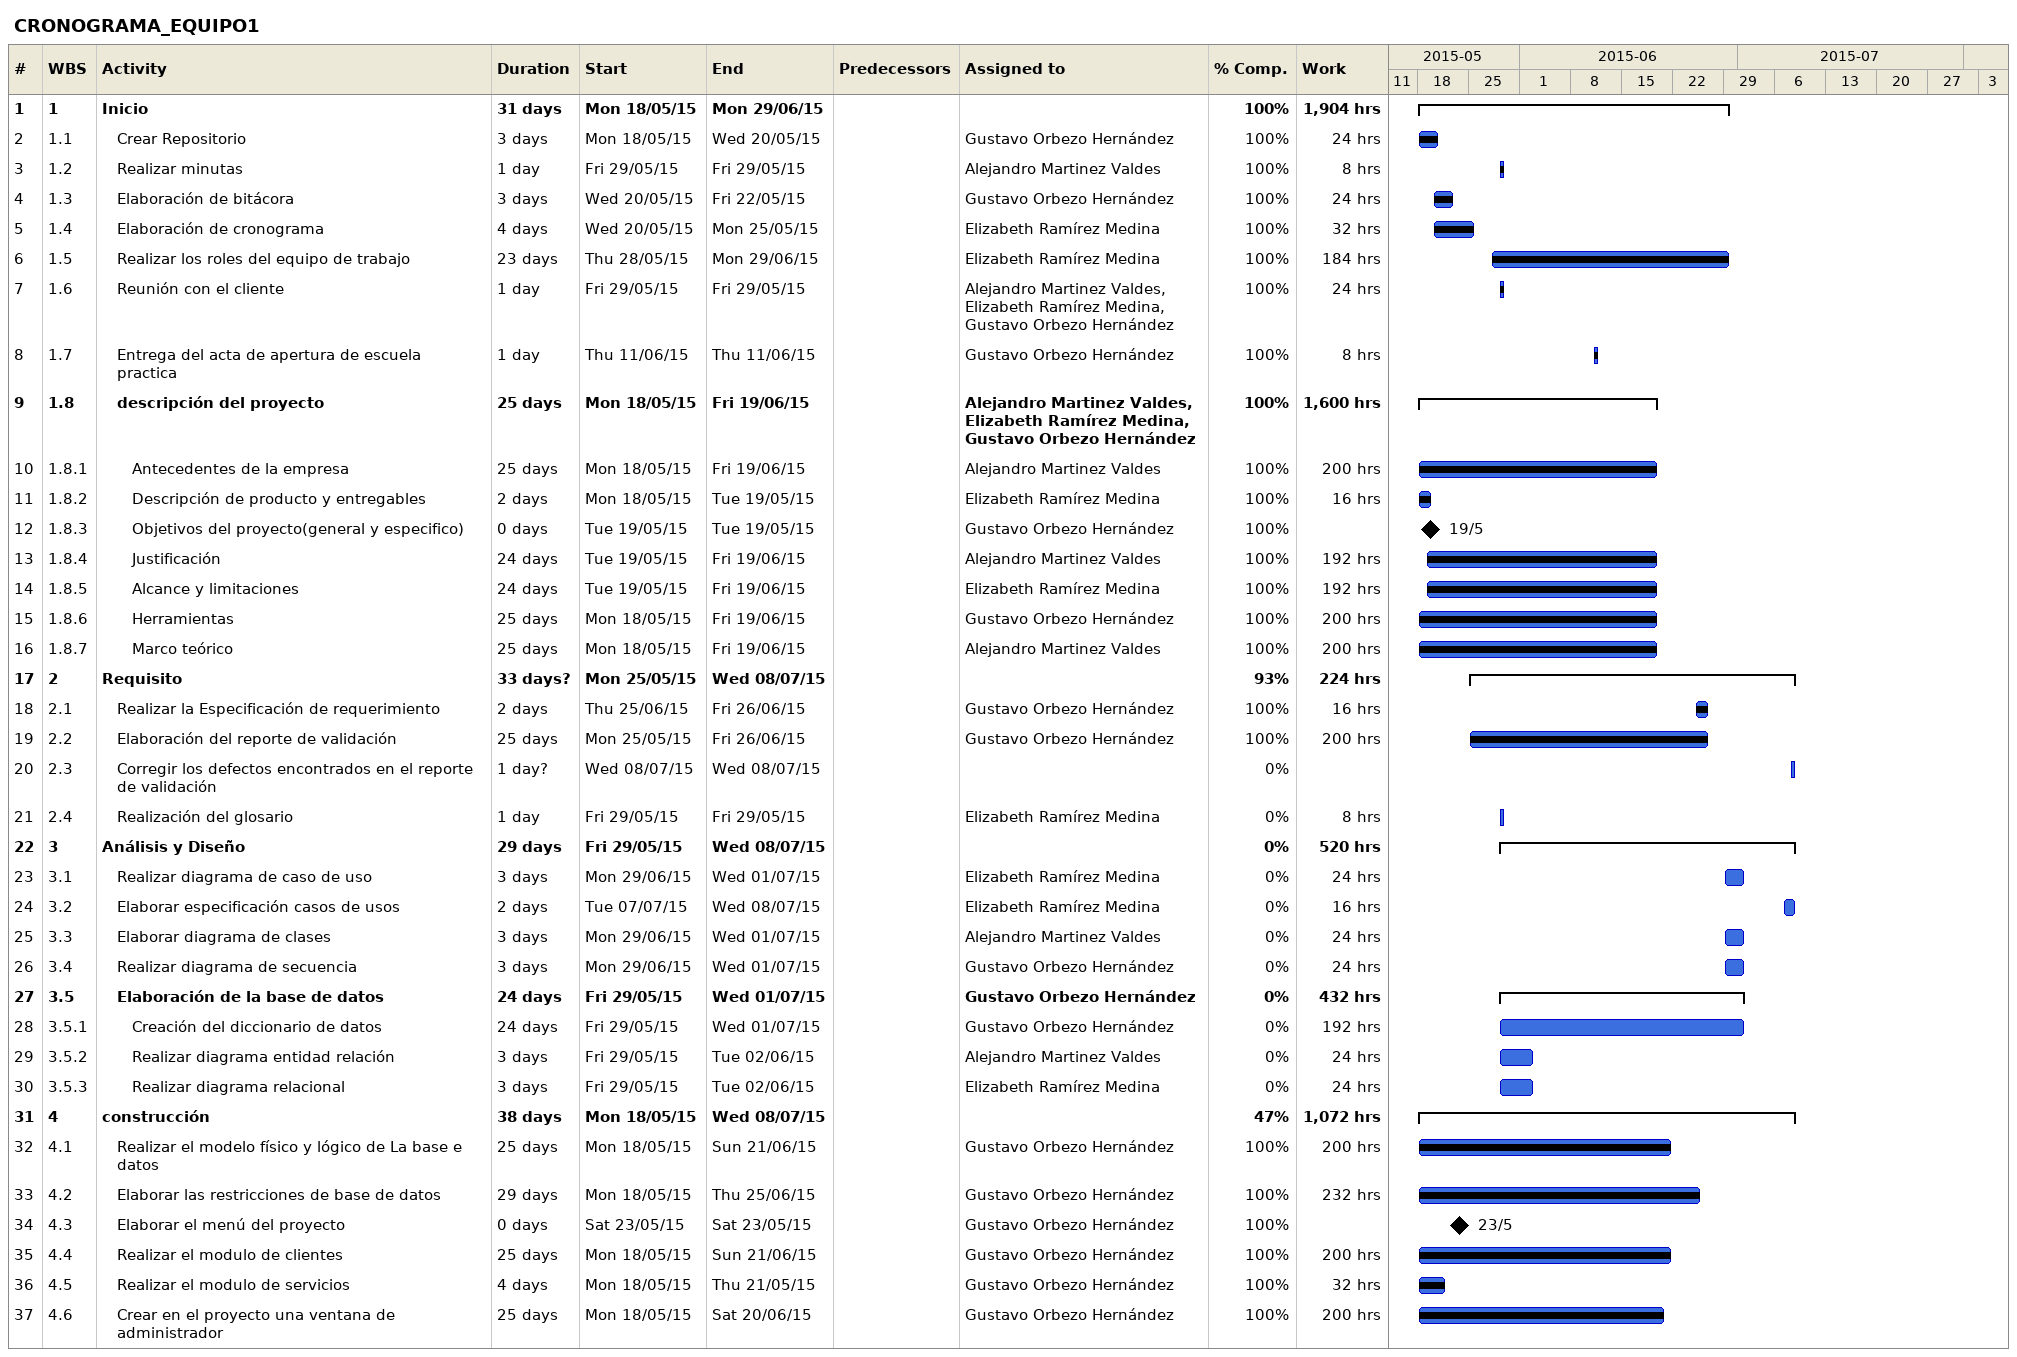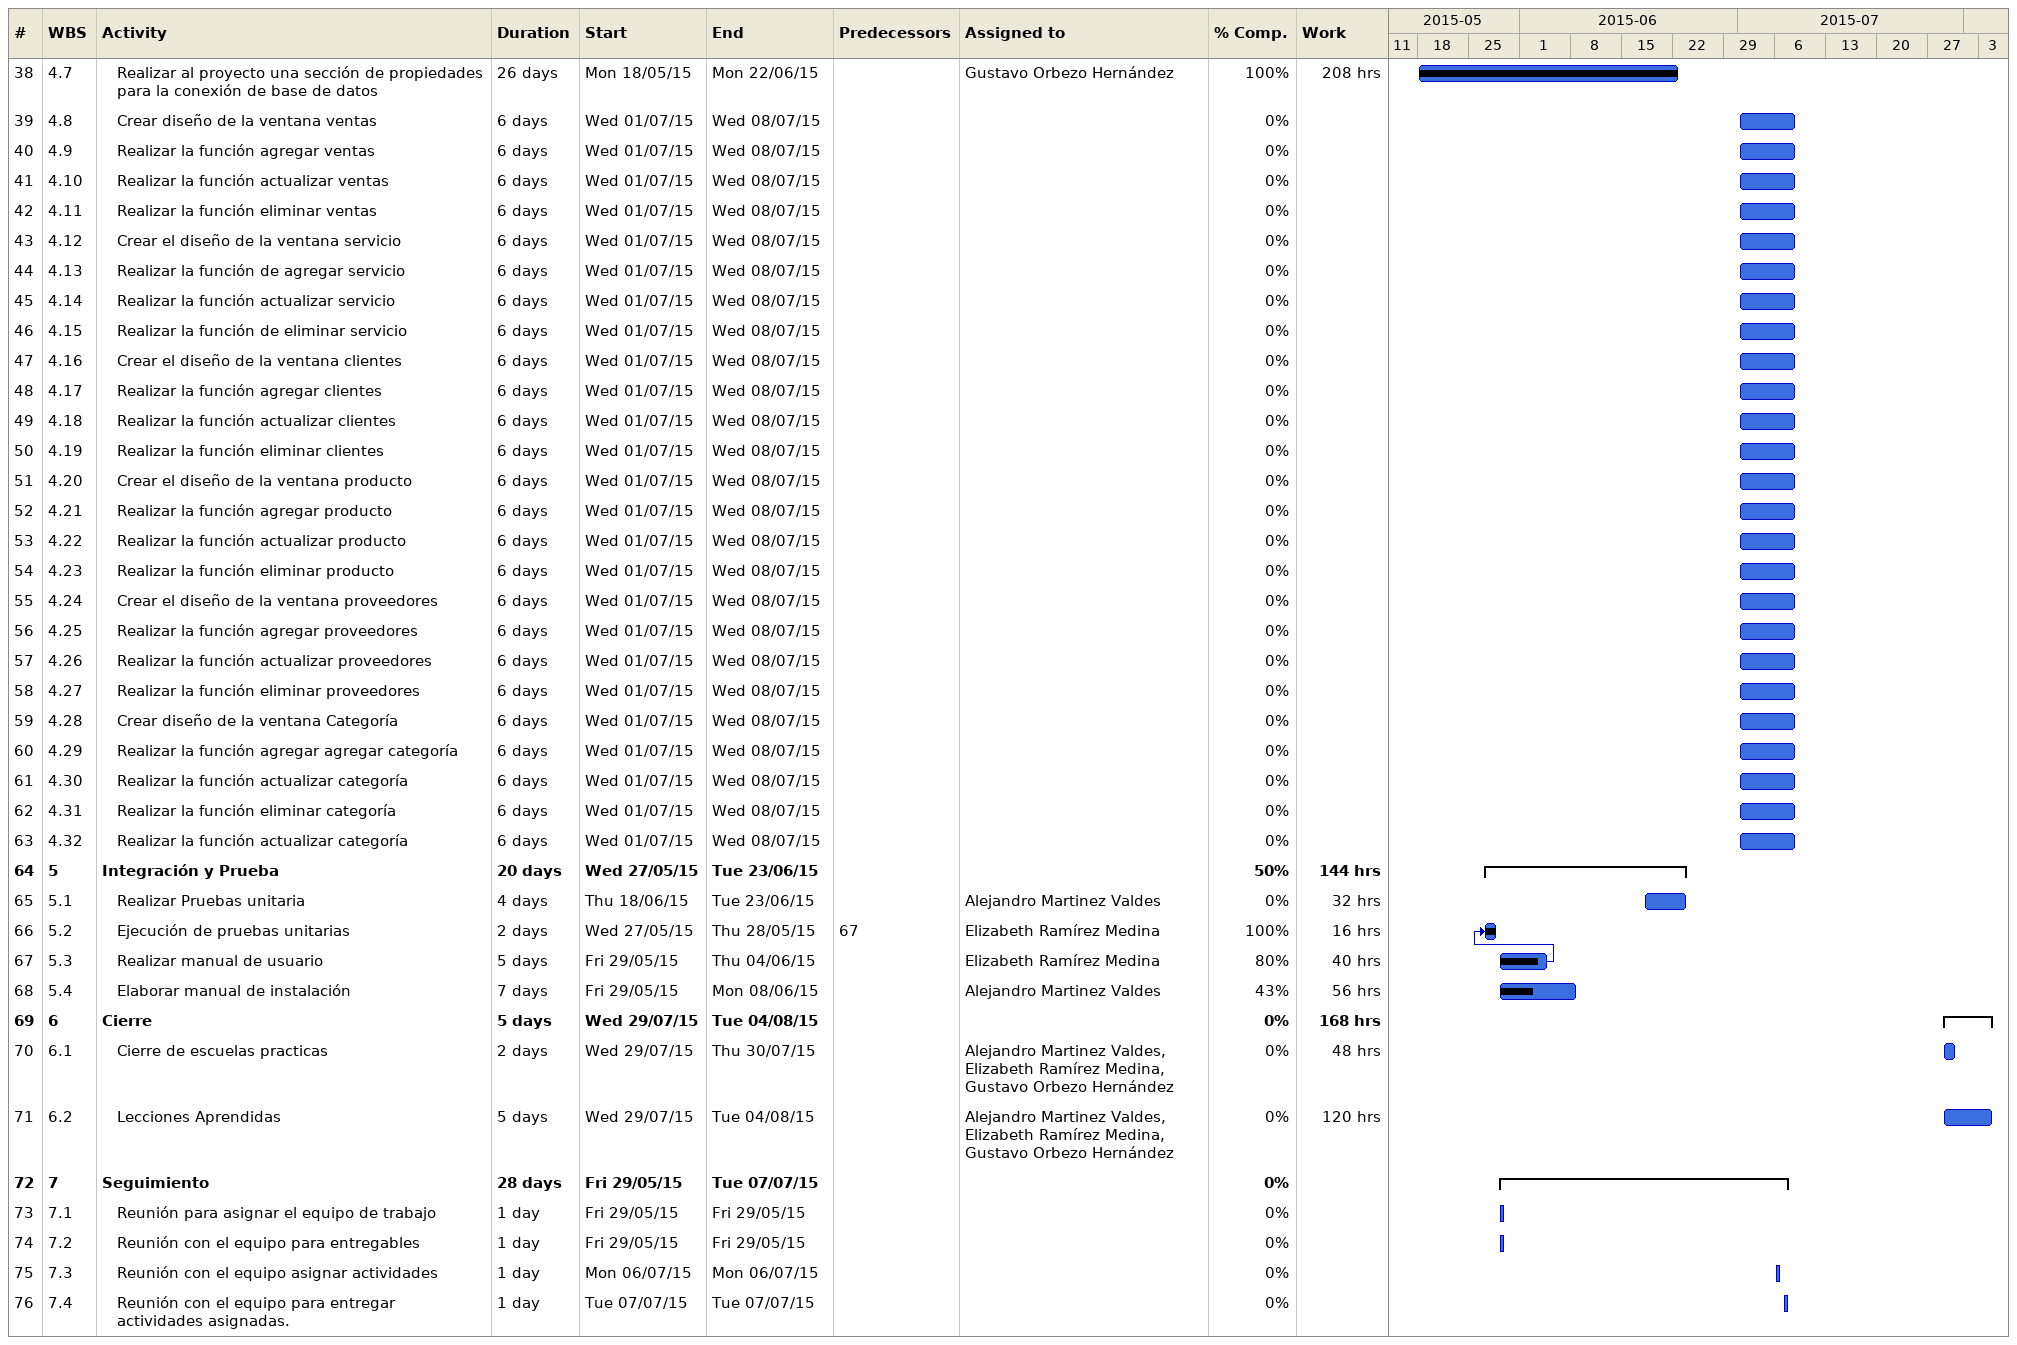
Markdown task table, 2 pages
CRONOGRAMA_EQUIPO1

| ID | WBS | Task | Duration | Start | Finish | Predecessors | Resources | % complete | Work (h) |
|---|---|---|---|---|---|---|---|---|---|
| 1 | 1 | **Inicio** | 31d | 2015-05-18 | 2015-06-29 |  |  | 100 | 1904 |
| 2 | 1.1 | Crear Repositorio | 3d | 2015-05-18 | 2015-05-20 |  | Gustavo Orbezo Hernández | 100 | 24 |
| 3 | 1.2 | Realizar minutas | 1d | 2015-05-29 | 2015-05-29 |  | Alejandro Martinez Valdes | 100 | 8 |
| 4 | 1.3 | Elaboración de bitácora | 3d | 2015-05-20 | 2015-05-22 |  | Gustavo Orbezo Hernández | 100 | 24 |
| 5 | 1.4 | Elaboración de cronograma | 4d | 2015-05-20 | 2015-05-25 |  | Elizabeth Ramírez Medina | 100 | 32 |
| 6 | 1.5 | Realizar los roles del equipo de trabajo | 23d | 2015-05-28 | 2015-06-29 |  | Elizabeth Ramírez Medina | 100 | 184 |
| 7 | 1.6 | Reunión con el cliente | 1d | 2015-05-29 | 2015-05-29 |  | Alejandro Martinez Valdes, Elizabeth Ramírez Medina, Gustavo Orbezo Hernández | 100 | 24 |
| 8 | 1.7 | Entrega del acta de apertura de escuela practica | 1d | 2015-06-11 | 2015-06-11 |  | Gustavo Orbezo Hernández | 100 | 8 |
| 9 | 1.8 | **descripción del proyecto** | 25d | 2015-05-18 | 2015-06-19 |  | Alejandro Martinez Valdes, Elizabeth Ramírez Medina, Gustavo Orbezo Hernández | 100 | 1600 |
| 10 | 1.8.1 | Antecedentes de la empresa | 25d | 2015-05-18 | 2015-06-19 |  | Alejandro Martinez Valdes | 100 | 200 |
| 11 | 1.8.2 | Descripción de producto y entregables | 2d | 2015-05-18 | 2015-05-19 |  | Elizabeth Ramírez Medina | 100 | 16 |
| 12 | 1.8.3 | Objetivos del proyecto(general y especifico) | 0d | 2015-05-19 | 2015-05-19 |  | Gustavo Orbezo Hernández | 100 |  |
| 13 | 1.8.4 | Justificación | 24d | 2015-05-19 | 2015-06-19 |  | Alejandro Martinez Valdes | 100 | 192 |
| 14 | 1.8.5 | Alcance y limitaciones | 24d | 2015-05-19 | 2015-06-19 |  | Elizabeth Ramírez Medina | 100 | 192 |
| 15 | 1.8.6 | Herramientas | 25d | 2015-05-18 | 2015-06-19 |  | Gustavo Orbezo Hernández | 100 | 200 |
| 16 | 1.8.7 | Marco teórico | 25d | 2015-05-18 | 2015-06-19 |  | Alejandro Martinez Valdes | 100 | 200 |
| 17 | 2 | **Requisito** | 33d? | 2015-05-25 | 2015-07-08 |  |  | 93 | 224 |
| 18 | 2.1 | Realizar la Especificación de requerimiento | 2d | 2015-06-25 | 2015-06-26 |  | Gustavo Orbezo Hernández | 100 | 16 |
| 19 | 2.2 | Elaboración del reporte de validación | 25d | 2015-05-25 | 2015-06-26 |  | Gustavo Orbezo Hernández | 100 | 200 |
| 20 | 2.3 | Corregir los defectos encontrados en el reporte de validación | 1d? | 2015-07-08 | 2015-07-08 |  |  | 0 |  |
| 21 | 2.4 | Realización del glosario | 1d | 2015-05-29 | 2015-05-29 |  | Elizabeth Ramírez Medina | 0 | 8 |
| 22 | 3 | **Análisis y Diseño** | 29d | 2015-05-29 | 2015-07-08 |  |  | 0 | 520 |
| 23 | 3.1 | Realizar diagrama de caso de uso | 3d | 2015-06-29 | 2015-07-01 |  | Elizabeth Ramírez Medina | 0 | 24 |
| 24 | 3.2 | Elaborar especificación casos de usos | 2d | 2015-07-07 | 2015-07-08 |  | Elizabeth Ramírez Medina | 0 | 16 |
| 25 | 3.3 | Elaborar diagrama de clases | 3d | 2015-06-29 | 2015-07-01 |  | Alejandro Martinez Valdes | 0 | 24 |
| 26 | 3.4 | Realizar diagrama de secuencia | 3d | 2015-06-29 | 2015-07-01 |  | Gustavo Orbezo Hernández | 0 | 24 |
| 27 | 3.5 | **Elaboración de la base de datos** | 24d | 2015-05-29 | 2015-07-01 |  | Gustavo Orbezo Hernández | 0 | 432 |
| 28 | 3.5.1 | Creación del diccionario de datos | 24d | 2015-05-29 | 2015-07-01 |  | Gustavo Orbezo Hernández | 0 | 192 |
| 29 | 3.5.2 | Realizar diagrama entidad relación | 3d | 2015-05-29 | 2015-06-02 |  | Alejandro Martinez Valdes | 0 | 24 |
| 30 | 3.5.3 | Realizar diagrama relacional | 3d | 2015-05-29 | 2015-06-02 |  | Elizabeth Ramírez Medina | 0 | 24 |
| 31 | 4 | **construcción** | 38d | 2015-05-18 | 2015-07-08 |  |  | 47 | 1072 |
| 32 | 4.1 | Realizar el modelo físico y lógico de La base e datos | 25d | 2015-05-18 | 2015-06-21 |  | Gustavo Orbezo Hernández | 100 | 200 |
| 33 | 4.2 | Elaborar las restricciones de base de datos | 29d | 2015-05-18 | 2015-06-25 |  | Gustavo Orbezo Hernández | 100 | 232 |
| 34 | 4.3 | Elaborar el menú del proyecto | 0d | 2015-05-23 | 2015-05-23 |  | Gustavo Orbezo Hernández | 100 |  |
| 35 | 4.4 | Realizar el modulo de clientes | 25d | 2015-05-18 | 2015-06-21 |  | Gustavo Orbezo Hernández | 100 | 200 |
| 36 | 4.5 | Realizar el modulo de servicios | 4d | 2015-05-18 | 2015-05-21 |  | Gustavo Orbezo Hernández | 100 | 32 |
| 37 | 4.6 | Crear en el proyecto una ventana de administrador | 25d | 2015-05-18 | 2015-06-20 |  | Gustavo Orbezo Hernández | 100 | 200 |
| 38 | 4.7 | Realizar al proyecto una sección de propiedades para la conexión de base de datos | 26d | 2015-05-18 | 2015-06-22 |  | Gustavo Orbezo Hernández | 100 | 208 |
| 39 | 4.8 | Crear diseño de la ventana ventas | 6d | 2015-07-01 | 2015-07-08 |  |  | 0 |  |
| 40 | 4.9 | Realizar la función agregar ventas | 6d | 2015-07-01 | 2015-07-08 |  |  | 0 |  |
| 41 | 4.10 | Realizar la función actualizar ventas | 6d | 2015-07-01 | 2015-07-08 |  |  | 0 |  |
| 42 | 4.11 | Realizar la función eliminar ventas | 6d | 2015-07-01 | 2015-07-08 |  |  | 0 |  |
| 43 | 4.12 | Crear el diseño de la ventana servicio | 6d | 2015-07-01 | 2015-07-08 |  |  | 0 |  |
| 44 | 4.13 | Realizar la función de agregar servicio | 6d | 2015-07-01 | 2015-07-08 |  |  | 0 |  |
| 45 | 4.14 | Realizar la función actualizar servicio | 6d | 2015-07-01 | 2015-07-08 |  |  | 0 |  |
| 46 | 4.15 | Realizar la función de eliminar servicio | 6d | 2015-07-01 | 2015-07-08 |  |  | 0 |  |
| 47 | 4.16 | Crear el diseño de la ventana clientes | 6d | 2015-07-01 | 2015-07-08 |  |  | 0 |  |
| 48 | 4.17 | Realizar la función agregar clientes | 6d | 2015-07-01 | 2015-07-08 |  |  | 0 |  |
| 49 | 4.18 | Realizar la función actualizar clientes | 6d | 2015-07-01 | 2015-07-08 |  |  | 0 |  |
| 50 | 4.19 | Realizar la función eliminar clientes | 6d | 2015-07-01 | 2015-07-08 |  |  | 0 |  |
| 51 | 4.20 | Crear el diseño de la ventana producto | 6d | 2015-07-01 | 2015-07-08 |  |  | 0 |  |
| 52 | 4.21 | Realizar la función agregar producto | 6d | 2015-07-01 | 2015-07-08 |  |  | 0 |  |
| 53 | 4.22 | Realizar la función actualizar producto | 6d | 2015-07-01 | 2015-07-08 |  |  | 0 |  |
| 54 | 4.23 | Realizar la función eliminar producto | 6d | 2015-07-01 | 2015-07-08 |  |  | 0 |  |
| 55 | 4.24 | Crear el diseño de la ventana proveedores | 6d | 2015-07-01 | 2015-07-08 |  |  | 0 |  |
| 56 | 4.25 | Realizar la función agregar proveedores | 6d | 2015-07-01 | 2015-07-08 |  |  | 0 |  |
| 57 | 4.26 | Realizar la función actualizar proveedores | 6d | 2015-07-01 | 2015-07-08 |  |  | 0 |  |
| 58 | 4.27 | Realizar la función eliminar proveedores | 6d | 2015-07-01 | 2015-07-08 |  |  | 0 |  |
| 59 | 4.28 | Crear diseño de la ventana Categoría | 6d | 2015-07-01 | 2015-07-08 |  |  | 0 |  |
| 60 | 4.29 | Realizar la función agregar agregar categoría | 6d | 2015-07-01 | 2015-07-08 |  |  | 0 |  |
| 61 | 4.30 | Realizar la función actualizar categoría | 6d | 2015-07-01 | 2015-07-08 |  |  | 0 |  |
| 62 | 4.31 | Realizar la función eliminar categoría | 6d | 2015-07-01 | 2015-07-08 |  |  | 0 |  |
| 63 | 4.32 | Realizar la función actualizar categoría | 6d | 2015-07-01 | 2015-07-08 |  |  | 0 |  |
| 64 | 5 | **Integración y Prueba** | 20d | 2015-05-27 | 2015-06-23 |  |  | 50 | 144 |
| 65 | 5.1 | Realizar Pruebas unitaria | 4d | 2015-06-18 | 2015-06-23 |  | Alejandro Martinez Valdes | 0 | 32 |
| 66 | 5.2 | Ejecución de pruebas unitarias | 2d | 2015-05-27 | 2015-05-28 | 67 | Elizabeth Ramírez Medina | 100 | 16 |
| 67 | 5.3 | Realizar manual de usuario | 5d | 2015-05-29 | 2015-06-04 |  | Elizabeth Ramírez Medina | 80 | 40 |
| 68 | 5.4 | Elaborar manual de instalación | 7d | 2015-05-29 | 2015-06-08 |  | Alejandro Martinez Valdes | 43 | 56 |
| 69 | 6 | **Cierre** | 5d | 2015-07-29 | 2015-08-04 |  |  | 0 | 168 |
| 70 | 6.1 | Cierre de escuelas practicas | 2d | 2015-07-29 | 2015-07-30 |  | Alejandro Martinez Valdes, Elizabeth Ramírez Medina, Gustavo Orbezo Hernández | 0 | 48 |
| 71 | 6.2 | Lecciones Aprendidas | 5d | 2015-07-29 | 2015-08-04 |  | Alejandro Martinez Valdes, Elizabeth Ramírez Medina, Gustavo Orbezo Hernández | 0 | 120 |
| 72 | 7 | **Seguimiento** | 28d | 2015-05-29 | 2015-07-07 |  |  | 0 |  |
| 73 | 7.1 | Reunión para asignar el equipo de trabajo | 1d | 2015-05-29 | 2015-05-29 |  |  | 0 |  |
| 74 | 7.2 | Reunión con el equipo para entregables | 1d | 2015-05-29 | 2015-05-29 |  |  | 0 |  |
| 75 | 7.3 | Reunión con el equipo asignar actividades | 1d | 2015-07-06 | 2015-07-06 |  |  | 0 |  |
| 76 | 7.4 | Reunión con el equipo para entregar actividades asignadas. | 1d | 2015-07-07 | 2015-07-07 |  |  | 0 |  |
